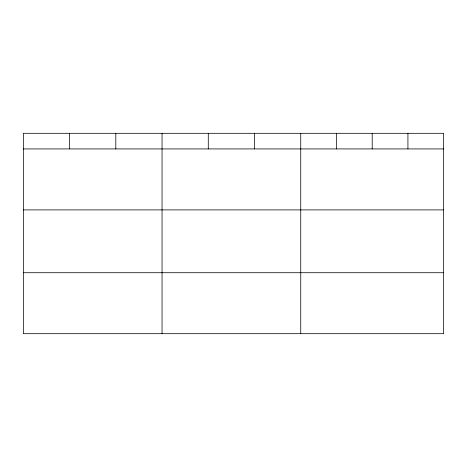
<?xml version="1.0" encoding="UTF-8"?>
<svg xmlns="http://www.w3.org/2000/svg" width="467" height="467" viewBox="0 0 467 467"><rect width="100%" height="100%" fill="white"/><g stroke="black" fill="none" stroke-linecap="round" stroke-linejoin="round"><path stroke-width="0.7" d="M443.65 209.899L443.65 133.311L23.35 133.311L23.35 333.689L443.65 333.689L443.65 209.899L23.35 209.899M23.35 148.926L443.65 148.926M23.35 272.716L443.65 272.716M407.924 133.311L407.924 148.926M372.199 133.311L372.199 148.926M336.474 133.311L336.474 148.926M300.748 133.311L300.748 333.689M254.515 133.311L254.515 148.926M208.282 133.311L208.282 148.926M162.049 133.311L162.049 333.689M115.816 133.311L115.816 148.926M69.583 133.311L69.583 148.926"/></g></svg>
